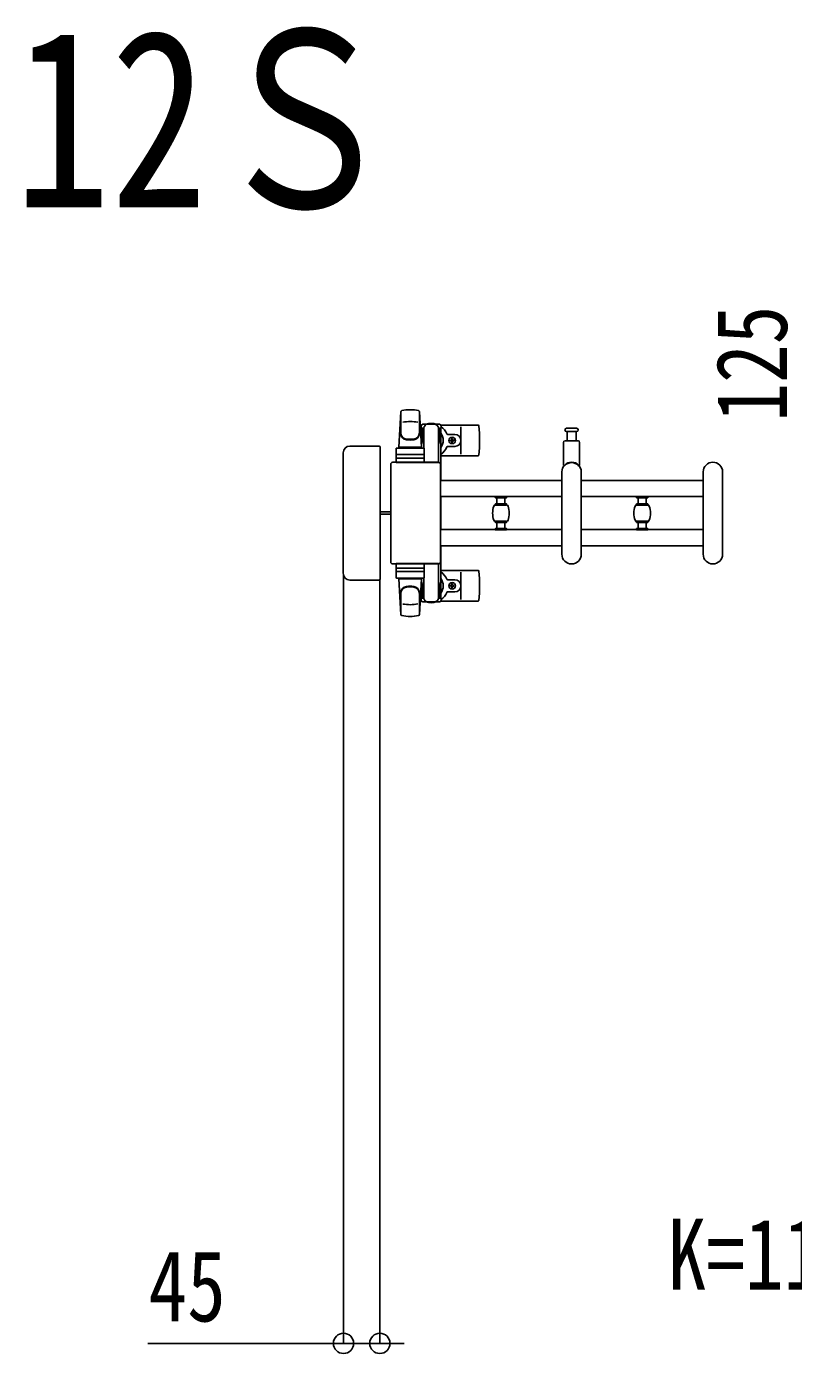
# Model space of a CAD drawing. Units: millimetres, scale not verified. Extents: x -16820 to 16820, y -11880 to 11880.
# Drawn here: x -14392 to -13442, y 8724 to 10367 of the extents above; entities that cross this region are included whole.
import ezdxf
from ezdxf.enums import TextEntityAlignment as Align

# ---------------------------------------------------------------- set-up
doc = ezdxf.new("R2010")
doc.units = ezdxf.units.MM
doc.header["$LTSCALE"] = 50
for name, color, linetype in [('0-1_USER1', 3, 'Continuous'), ('0-4_YKK_13', 4, 'Continuous'), ('0-5_YKK_A1', 4, 'Continuous'), ('0-6_YKK_D', 6, 'Continuous')]:
    doc.layers.add(name, color=color, linetype=linetype)
doc.styles.add('ＭＳ ゴシック', font='')
doc.styles.get('ＭＳ ゴシック').set_extended_font_data('MS Gothic')

msp = doc.modelspace()

# ---------------------------------------------------------------- linework, layer by layer
at = {"layer": '0-4_YKK_13'}
for p, q in [((-13905.42, 9890.88), (-13905.42, 9863.69)), ((-13930.92, 9846.5), (-13928.48, 9890.53)), ((-13928.42, 9890.11), (-13928.42, 9864.37)), ((-13902.92, 9846.5), (-13905.36, 9890.53)), ((-13880.62, 9875), (-13901.22, 9875)), ((-13901.72, 9866.7), (-13900.92, 9866.7)), ((-13901.72, 9856.19), (-13901.72, 9866.7)), ((-13900.92, 9853.2), (-13900.92, 9870.2)), ((-13899.92, 9845.37), (-13899.92, 9870)), ((-13881.92, 9870.2), (-13878.62, 9870.2)), ((-13881.92, 9827.5), (-13881.92, 9870)), ((-13880.92, 9853.2), (-13880.92, 9870.2)), ((-13880.12, 9866.7), (-13880.92, 9866.7)), ((-13880.12, 9856.19), (-13880.12, 9866.7)), ((-13878.89, 9874), (-13832.82, 9874)), ((-13878.62, 9870.2), (-13878.62, 9873)), ((-13870.63, 9862.5), (-13861.42, 9862.5)), ((-13853.92, 9838), (-13853.92, 9872)), ((-13723.17, 9866), (-13710.67, 9866)), ((-13722.42, 9854.5), (-13722.42, 9866)), ((-13711.42, 9866), (-13711.42, 9854.5)), ((-13955.42, 9848), (-13991.44, 9848)), ((-13991.44, 9848), (-13991.44, 9848)), ((-13955.42, 9848), (-13955.42, 9848)), ((-13953.92, 9683.5), (-13953.92, 9846.5)), ((-13953.92, 9846.5), (-13953.92, 9846.5)), ((-13934.42, 9827.5), (-13934.42, 9844.5)), ((-13900.42, 9845.5), (-13933.42, 9845.5)), ((-13930.92, 9846.5), (-13902.92, 9846.5)), ((-13929.92, 9845.5), (-13929.92, 9846.5)), ((-13929.92, 9846.5), (-13903.92, 9846.5)), ((-13929.92, 9845.5), (-13927.52, 9845.5)), ((-13906.32, 9845.5), (-13903.92, 9845.5)), ((-13903.92, 9845.5), (-13903.92, 9846.5)), ((-13900.12, 9850.2), (-13901.72, 9856.19)), ((-13900.12, 9850.2), (-13899.92, 9850.2)), ((-13899.42, 9827.5), (-13899.42, 9844.5)), ((-13881.72, 9850.2), (-13881.92, 9850.2)), ((-13881.72, 9850.2), (-13880.12, 9856.19)), ((-13870.63, 9847.5), (-13861.42, 9847.5)), ((-13866.24, 9855.44), (-13867.12, 9855.44)), ((-13863.6, 9854.56), (-13862.72, 9854.56)), ((-13726.92, 9824.67), (-13726.92, 9852.5)), ((-13724.92, 9854.5), (-13708.92, 9854.5)), ((-13706.92, 9852.5), (-13706.92, 9824.67)), ((-13999.92, 9839.51), (-13999.92, 9690.48)), ((-13999.92, 9839.51), (-13999.92, 9839.51)), ((-13940.92, 9825.5), (-13940.92, 9704.5)), ((-13940.92, 9825.5), (-13940.92, 9825.5)), ((-13881.92, 9828), (-13938.42, 9828)), ((-13938.42, 9828), (-13938.42, 9828)), ((-13899.42, 9827.5), (-13934.42, 9827.5)), ((-13933.48, 9833), (-13900.31, 9833)), ((-13900.42, 9837.5), (-13933.42, 9837.5)), ((-13899.92, 9827.5), (-13881.92, 9827.5)), ((-13881.92, 9828), (-13881.92, 9828)), ((-13879.42, 9704.5), (-13879.42, 9825.5)), ((-13879.42, 9825.5), (-13879.42, 9825.5)), ((-13878.92, 9836), (-13832.82, 9836)), ((-13728.92, 9714), (-13728.92, 9816)), ((-13704.92, 9714), (-13704.92, 9816)), ((-13553.92, 9714), (-13553.92, 9816)), ((-13529.92, 9714), (-13529.92, 9816)), ((-13811.42, 9784.2), (-13811.42, 9785.5)), ((-13811.42, 9785.5), (-13797.42, 9785.5)), ((-13811.42, 9774.9), (-13811.42, 9776.2)), ((-13797.72, 9783.9), (-13811.12, 9783.9)), ((-13797.72, 9776.5), (-13811.12, 9776.5)), ((-13809.42, 9776.5), (-13809.42, 9783.9)), ((-13799.42, 9776.5), (-13799.42, 9783.9)), ((-13797.42, 9785.5), (-13797.42, 9784.2)), ((-13797.42, 9776.2), (-13797.42, 9774.9)), ((-13636.42, 9784.2), (-13636.42, 9785.5)), ((-13636.42, 9785.5), (-13622.42, 9785.5)), ((-13636.42, 9774.9), (-13636.42, 9776.2)), ((-13622.72, 9783.9), (-13636.12, 9783.9)), ((-13622.72, 9776.5), (-13636.12, 9776.5)), ((-13634.42, 9776.5), (-13634.42, 9783.9)), ((-13624.42, 9776.5), (-13624.42, 9783.9)), ((-13622.42, 9785.5), (-13622.42, 9784.2)), ((-13622.42, 9776.2), (-13622.42, 9774.9)), ((-13940.92, 9766.5), (-13953.92, 9766.5)), ((-13940.92, 9763.5), (-13953.92, 9763.5)), ((-13811.42, 9774.9), (-13797.42, 9774.9)), ((-13797.79, 9775.25), (-13811.05, 9775.25)), ((-13636.42, 9774.9), (-13622.42, 9774.9)), ((-13622.79, 9775.25), (-13636.05, 9775.25)), ((-13811.42, 9755), (-13811.42, 9753.7)), ((-13811.42, 9755), (-13797.42, 9755)), ((-13811.42, 9745.7), (-13811.42, 9744.4)), ((-13811.42, 9744.4), (-13797.42, 9744.4)), ((-13797.72, 9753.4), (-13811.12, 9753.4)), ((-13797.72, 9746), (-13811.12, 9746)), ((-13811.05, 9754.65), (-13797.79, 9754.65)), ((-13809.42, 9753.4), (-13809.42, 9746)), ((-13799.42, 9753.4), (-13799.42, 9746)), ((-13797.42, 9753.7), (-13797.42, 9755)), ((-13797.42, 9744.4), (-13797.42, 9745.7)), ((-13636.42, 9755), (-13636.42, 9753.7)), ((-13636.42, 9755), (-13622.42, 9755)), ((-13636.42, 9745.7), (-13636.42, 9744.4)), ((-13636.42, 9744.4), (-13622.42, 9744.4)), ((-13622.72, 9753.4), (-13636.12, 9753.4)), ((-13622.72, 9746), (-13636.12, 9746)), ((-13636.05, 9754.65), (-13622.79, 9754.65)), ((-13634.42, 9753.4), (-13634.42, 9746)), ((-13624.42, 9753.4), (-13624.42, 9746)), ((-13622.42, 9753.7), (-13622.42, 9755)), ((-13622.42, 9744.4), (-13622.42, 9745.7)), ((-13940.92, 9704.5), (-13940.92, 9704.5)), ((-13938.42, 9702), (-13881.92, 9702)), ((-13938.42, 9702), (-13938.42, 9702)), ((-13899.42, 9702.5), (-13934.42, 9702.5)), ((-13934.42, 9702.5), (-13934.42, 9685.5)), ((-13933.48, 9697), (-13900.31, 9697)), ((-13899.92, 9702.5), (-13881.92, 9702.5)), ((-13899.42, 9702.5), (-13899.42, 9685.5)), ((-13881.92, 9702.5), (-13881.92, 9660)), ((-13881.92, 9702), (-13881.92, 9702)), ((-13879.42, 9704.5), (-13879.42, 9704.5)), ((-13878.92, 9694), (-13832.82, 9694)), ((-13999.92, 9690.48), (-13999.92, 9690.48)), ((-13991.44, 9682), (-13955.42, 9682)), ((-13991.44, 9682), (-13991.44, 9682)), ((-13955.42, 9682), (-13955.42, 9682)), ((-13953.92, 9683.5), (-13953.92, 9683.5)), ((-13900.42, 9692.5), (-13933.42, 9692.5)), ((-13900.42, 9684.5), (-13933.42, 9684.5)), ((-13930.92, 9683.5), (-13902.92, 9683.5)), ((-13930.92, 9683.5), (-13928.48, 9639.47)), ((-13929.92, 9684.5), (-13927.52, 9684.5)), ((-13929.92, 9684.5), (-13929.92, 9683.5)), ((-13929.92, 9683.5), (-13903.92, 9683.5)), ((-13906.32, 9684.5), (-13903.92, 9684.5)), ((-13902.92, 9683.5), (-13905.36, 9639.47)), ((-13903.92, 9684.5), (-13903.92, 9683.5)), ((-13900.12, 9679.8), (-13901.72, 9673.81)), ((-13900.12, 9679.8), (-13899.92, 9679.8)), ((-13899.92, 9684.63), (-13899.92, 9660)), ((-13881.72, 9679.8), (-13881.92, 9679.8)), ((-13881.72, 9679.8), (-13880.12, 9673.81)), ((-13870.63, 9682.5), (-13861.42, 9682.5)), ((-13853.92, 9692), (-13853.92, 9658)), ((-13928.42, 9639.89), (-13928.42, 9665.63)), ((-13905.42, 9639.12), (-13905.42, 9666.31)), ((-13901.72, 9673.81), (-13901.72, 9663.3)), ((-13901.72, 9663.3), (-13900.92, 9663.3)), ((-13900.92, 9676.8), (-13900.92, 9659.8)), ((-13880.92, 9676.8), (-13880.92, 9659.8)), ((-13880.12, 9663.3), (-13880.92, 9663.3)), ((-13880.12, 9673.81), (-13880.12, 9663.3)), ((-13870.63, 9667.5), (-13861.42, 9667.5)), ((-13866.24, 9674.56), (-13867.12, 9674.56)), ((-13863.6, 9675.44), (-13862.72, 9675.44)), ((-13880.62, 9655), (-13901.22, 9655)), ((-13881.92, 9659.8), (-13878.62, 9659.8)), ((-13878.89, 9656), (-13832.82, 9656)), ((-13878.62, 9659.8), (-13878.62, 9657))]:
    msp.add_line(p, q, dxfattribs=at)
for points in [[(-13903.22, 9873), (-13903.22, 9870.2), (-13899.92, 9870.2)], [(-13710.67, 9870), (-13716.92, 9870), (-13723.17, 9870)], [(-13867.12, 9855.44), (-13867.12, 9854.56), (-13866.24, 9854.56)], [(-13864.48, 9856.32), (-13864.48, 9857.2), (-13865.36, 9857.2), (-13865.36, 9856.32)], [(-13865.36, 9853.68), (-13865.36, 9852.8), (-13864.48, 9852.8), (-13864.48, 9853.68)], [(-13862.72, 9854.56), (-13862.72, 9855.44), (-13863.6, 9855.44)], [(-13865.36, 9676.32), (-13865.36, 9677.2), (-13864.48, 9677.2), (-13864.48, 9676.32)], [(-13867.12, 9674.56), (-13867.12, 9675.44), (-13866.24, 9675.44)], [(-13864.48, 9673.68), (-13864.48, 9672.8), (-13865.36, 9672.8), (-13865.36, 9673.68)], [(-13862.72, 9675.44), (-13862.72, 9674.56), (-13863.6, 9674.56)], [(-13903.22, 9657), (-13903.22, 9659.8), (-13899.92, 9659.8)]]:
    msp.add_lwpolyline(points, dxfattribs=at)
for centre in [(-13864.92, 9855), (-13864.92, 9675)]:
    msp.add_circle(centre, 4, dxfattribs=at)
for centre, radius, start, end in [((-13926.99, 9890.44), 1.5, 101.97738, 176.83138), ((-13916.92, 9843), 50, 78.05356, 101.94644), ((-13916.92, 9843), 50, 78.02262, 101.94644), ((-13906.86, 9890.44), 1.5, 3.16862, 78.02262), ((-13916.92, 9828.4), 50, 79.12335, 100.54947), ((-13901.22, 9873), 2, 90, 180), ((-13894.92, 9870), 5, 90, 180), ((-13890.92, 9855), 21, 72.24721, 107.75279), ((-13886.92, 9870), 5, 0, 90), ((-13880.62, 9873), 2, 0, 90), ((-13920.42, 9864.56), 8, 180, 263.72071), ((-13920.42, 9863.69), 8, 180, 263.72071), ((-13913.42, 9864.56), 8, 276.27929, 0), ((-13913.42, 9863.69), 8, 276.27929, 0), ((-13890.92, 9855), 21, 125.85347, 129.53368), ((-13890.92, 9855), 15, 143.1301, 149.27754), ((-13890.92, 9855), 15, 323.1301, 36.8699), ((-13890.92, 9855), 21, 22.72842, 54.14653), ((-13870.63, 9863.5), 1, 202.72842, 270), ((-13861.42, 9855), 7.5, 270, 90), ((-13832.82, 9873), 1, 5.73917, 90), ((-14011.92, 9855), 181, 354.26083, 5.73917), ((-13723.17, 9868), 2, 90, 180), ((-13723.17, 9868), 2, 180, 270), ((-13710.67, 9868), 2, 0, 90), ((-13710.67, 9868), 2, 270, 0), ((-13933.42, 9844.5), 1, 90, 180), ((-13916.92, 9896.37), 40, 263.72071, 276.27929), ((-13916.92, 9895.5), 40, 263.72071, 276.27929), ((-13900.42, 9844.5), 1, 0, 90), ((-13890.92, 9855), 21, 304.8499, 337.27158), ((-13870.63, 9846.5), 1, 90, 157.27158), ((-13866.24, 9856.32), 0.88, 270, 0), ((-13866.24, 9853.68), 0.88, 0, 90), ((-13863.6, 9856.32), 0.88, 180, 270), ((-13863.6, 9853.68), 0.88, 90, 180), ((-13724.92, 9852.5), 2, 90, 180), ((-13708.92, 9852.5), 2, 0, 90), ((-13933.42, 9836.5), 1, 90, 180), ((-13900.42, 9836.5), 1, 0, 90), ((-13832.82, 9837), 1, 270, 354.26083), ((-13716.92, 9816), 12, 0, 180), ((-13716.92, 9816), 11.5, 43.94553, 136.0544), ((-13541.92, 9816), 12, 0, 180), ((-13725.92, 9824.67), 1, 180, 316.0544), ((-13707.92, 9824.67), 1, 223.94553, 0), ((-13811.12, 9784.2), 0.3, 180, 270), ((-13811.12, 9776.2), 0.3, 90, 180), ((-13797.72, 9784.2), 0.3, 270, 0), ((-13797.72, 9776.2), 0.3, 0, 90), ((-13636.12, 9784.2), 0.3, 180, 270), ((-13636.12, 9776.2), 0.3, 90, 180), ((-13622.72, 9784.2), 0.3, 270, 0), ((-13622.72, 9776.2), 0.3, 0, 90), ((-13811.12, 9753.7), 0.3, 180, 270), ((-13811.12, 9745.7), 0.3, 90, 180), ((-13797.72, 9753.7), 0.3, 270, 0), ((-13797.72, 9745.7), 0.3, 0, 90), ((-13636.12, 9753.7), 0.3, 180, 270), ((-13636.12, 9745.7), 0.3, 90, 180), ((-13622.72, 9753.7), 0.3, 270, 0), ((-13622.72, 9745.7), 0.3, 0, 90), ((-13716.92, 9714), 12, 180, 0), ((-13541.92, 9714), 12, 180, 0), ((-13933.42, 9693.5), 1, 180, 270), ((-13900.42, 9693.5), 1, 270, 0), ((-13832.82, 9693), 1, 5.73917, 90), ((-13933.42, 9685.5), 1, 180, 270), ((-13900.42, 9685.5), 1, 270, 0), ((-13890.92, 9675), 21, 22.72842, 55.1501), ((-13890.92, 9675), 15, 323.1301, 36.8699), ((-13870.63, 9683.5), 1, 202.72842, 270), ((-13861.42, 9675), 7.5, 270, 90), ((-14011.92, 9675), 181, 354.26083, 5.73917), ((-13920.42, 9666.31), 8, 96.27929, 180), ((-13920.42, 9665.44), 8, 96.27929, 180), ((-13916.92, 9634.5), 40, 83.72071, 96.27929), ((-13916.92, 9633.63), 40, 83.72071, 96.27929), ((-13913.42, 9666.31), 8, 0, 83.72071), ((-13913.42, 9665.44), 8, 0, 83.72071), ((-13890.92, 9675), 15, 210.72246, 216.8699), ((-13890.92, 9675), 21, 305.85347, 337.27158), ((-13870.63, 9666.5), 1, 90, 157.27158), ((-13866.24, 9676.32), 0.88, 270, 0), ((-13866.24, 9673.68), 0.88, 0, 90), ((-13863.6, 9676.32), 0.88, 180, 270), ((-13863.6, 9673.68), 0.88, 90, 180), ((-13916.92, 9701.6), 50, 259.45053, 280.87665), ((-13890.92, 9675), 21, 230.46632, 234.14653), ((-13901.22, 9657), 2, 180, 270), ((-13894.92, 9660), 5, 180, 270), ((-13890.92, 9675), 21, 252.24721, 287.75279), ((-13886.92, 9660), 5, 270, 0), ((-13880.62, 9657), 2, 270, 0), ((-13832.82, 9657), 1, 270, 354.26083), ((-13926.99, 9639.56), 1.5, 183.16862, 258.02262), ((-13916.92, 9687), 50, 258.05356, 281.97738), ((-13916.92, 9687), 50, 258.05356, 281.94644), ((-13906.86, 9639.56), 1.5, 281.97738, 356.83138)]:
    msp.add_arc(centre, radius, start, end, dxfattribs=at)
for centre, major_axis, ratio, start_param, end_param in [((-13991.41, 9839.48), (-6.03, 6.03), 0.996541, 5.4996506, 7.06672), ((-13955.42, 9846.5), (1.06, 1.06), 0.997762, 5.4996506, 7.06672), ((-13938.42, 9825.5), (1.77, -1.77), 0.997169, 2.358058, 3.9251274), ((-13881.92, 9825.5), (-1.77, -1.77), 0.997169, 2.358058, 3.9251274), ((-13938.42, 9704.5), (-1.77, -1.77), 0.997169, 5.4996506, 7.06672), ((-13881.92, 9704.5), (1.77, -1.77), 0.997169, 5.4996506, 7.06672), ((-13991.41, 9690.51), (6.03, 6.03), 0.996541, 2.358058, 3.9251274), ((-13955.42, 9683.5), (-1.06, 1.06), 0.997762, 2.358058, 3.9251274)]:
    msp.add_ellipse(centre, major_axis=major_axis, ratio=ratio, start_param=start_param, end_param=end_param, dxfattribs=at)
at = {"layer": '0-5_YKK_A1'}
for p, q in [((-13902.92, 9870), (-13902.92, 9845.5)), ((-13900.92, 9870), (-13902.92, 9870)), ((-13878.92, 9870), (-13880.92, 9870)), ((-13878.92, 9805.5), (-13878.92, 9870)), ((-13879.42, 9805.5), (-13728.92, 9805.5)), ((-13704.92, 9805.5), (-13553.92, 9805.5)), ((-13879.42, 9785.5), (-13728.92, 9785.5)), ((-13878.92, 9744.5), (-13878.92, 9785.5)), ((-13704.92, 9785.5), (-13553.92, 9785.5)), ((-13879.42, 9744.5), (-13728.92, 9744.5)), ((-13704.92, 9744.5), (-13553.92, 9744.5)), ((-13879.42, 9724.5), (-13728.92, 9724.5)), ((-13878.92, 9660), (-13878.92, 9724.5)), ((-13704.92, 9724.5), (-13553.92, 9724.5)), ((-13902.92, 9684.5), (-13902.92, 9660)), ((-13902.92, 9660), (-13899.92, 9660)), ((-13881.92, 9660), (-13878.92, 9660))]:
    msp.add_line(p, q, dxfattribs=at)
for centre, radius, start, end in [((-13788.42, 9764.95), 26.3, 160.52878, 199.47122), ((-13811.05, 9772.95), 2.3, 90, 160.52878), ((-13797.79, 9772.95), 2.3, 19.47122, 90), ((-13820.42, 9764.95), 26.3, 340.52878, 19.47122), ((-13613.42, 9764.95), 26.3, 160.52878, 199.47122), ((-13636.05, 9772.95), 2.3, 90, 160.52878), ((-13622.79, 9772.95), 2.3, 19.47122, 90), ((-13645.42, 9764.95), 26.3, 340.52878, 19.47122), ((-13811.05, 9756.95), 2.3, 199.47122, 270), ((-13797.79, 9756.95), 2.3, 270, 340.52878), ((-13636.05, 9756.95), 2.3, 199.47122, 270), ((-13622.79, 9756.95), 2.3, 270, 340.52878)]:
    msp.add_arc(centre, radius, start, end, dxfattribs=at)
at = {"layer": '0-6_YKK_D'}
for p, q in [((-13999.42, 9689.5), (-13999.42, 8736)), ((-13954.42, 9682.5), (-13954.42, 8736)), ((-13954.42, 9617), (-13954.42, 8736)), ((-13954.42, 8737), (-13924.32, 8737))]:
    msp.add_line(p, q, dxfattribs=at)
msp.add_lwpolyline([(-13954.42, 8737), (-13999.42, 8737), (-14241.82, 8737)], dxfattribs=at)
for centre in [(-13999.42, 8737), (-13954.42, 8737), (-13954.42, 8737)]:
    msp.add_circle(centre, 12.5, dxfattribs=at)

# ---------------------------------------------------------------- texts
at = {"layer": '0-1_USER1', "style": 'ＭＳ ゴシック', "width": 0.8}
msp.add_text('12Ｓ', height=219.9, dxfattribs=at).set_placement((-14407.69, 10077.42), align=Align.BOTTOM_LEFT)
at = {"layer": '0-6_YKK_D', "style": 'ＭＳ ゴシック', "width": 0.8}
msp.add_text('125', height=87.98, rotation=90, dxfattribs=at).set_placement((-13423.72, 9878.3), align=Align.BOTTOM_LEFT)
for s, p in [('K=1161', (-13597.92, 8777)), ('45', (-14241.02, 8737.8))]:
    msp.add_text(s, height=87.98, dxfattribs=at).set_placement(p, align=Align.BOTTOM_LEFT)

doc.saveas('drawing.dxf')
